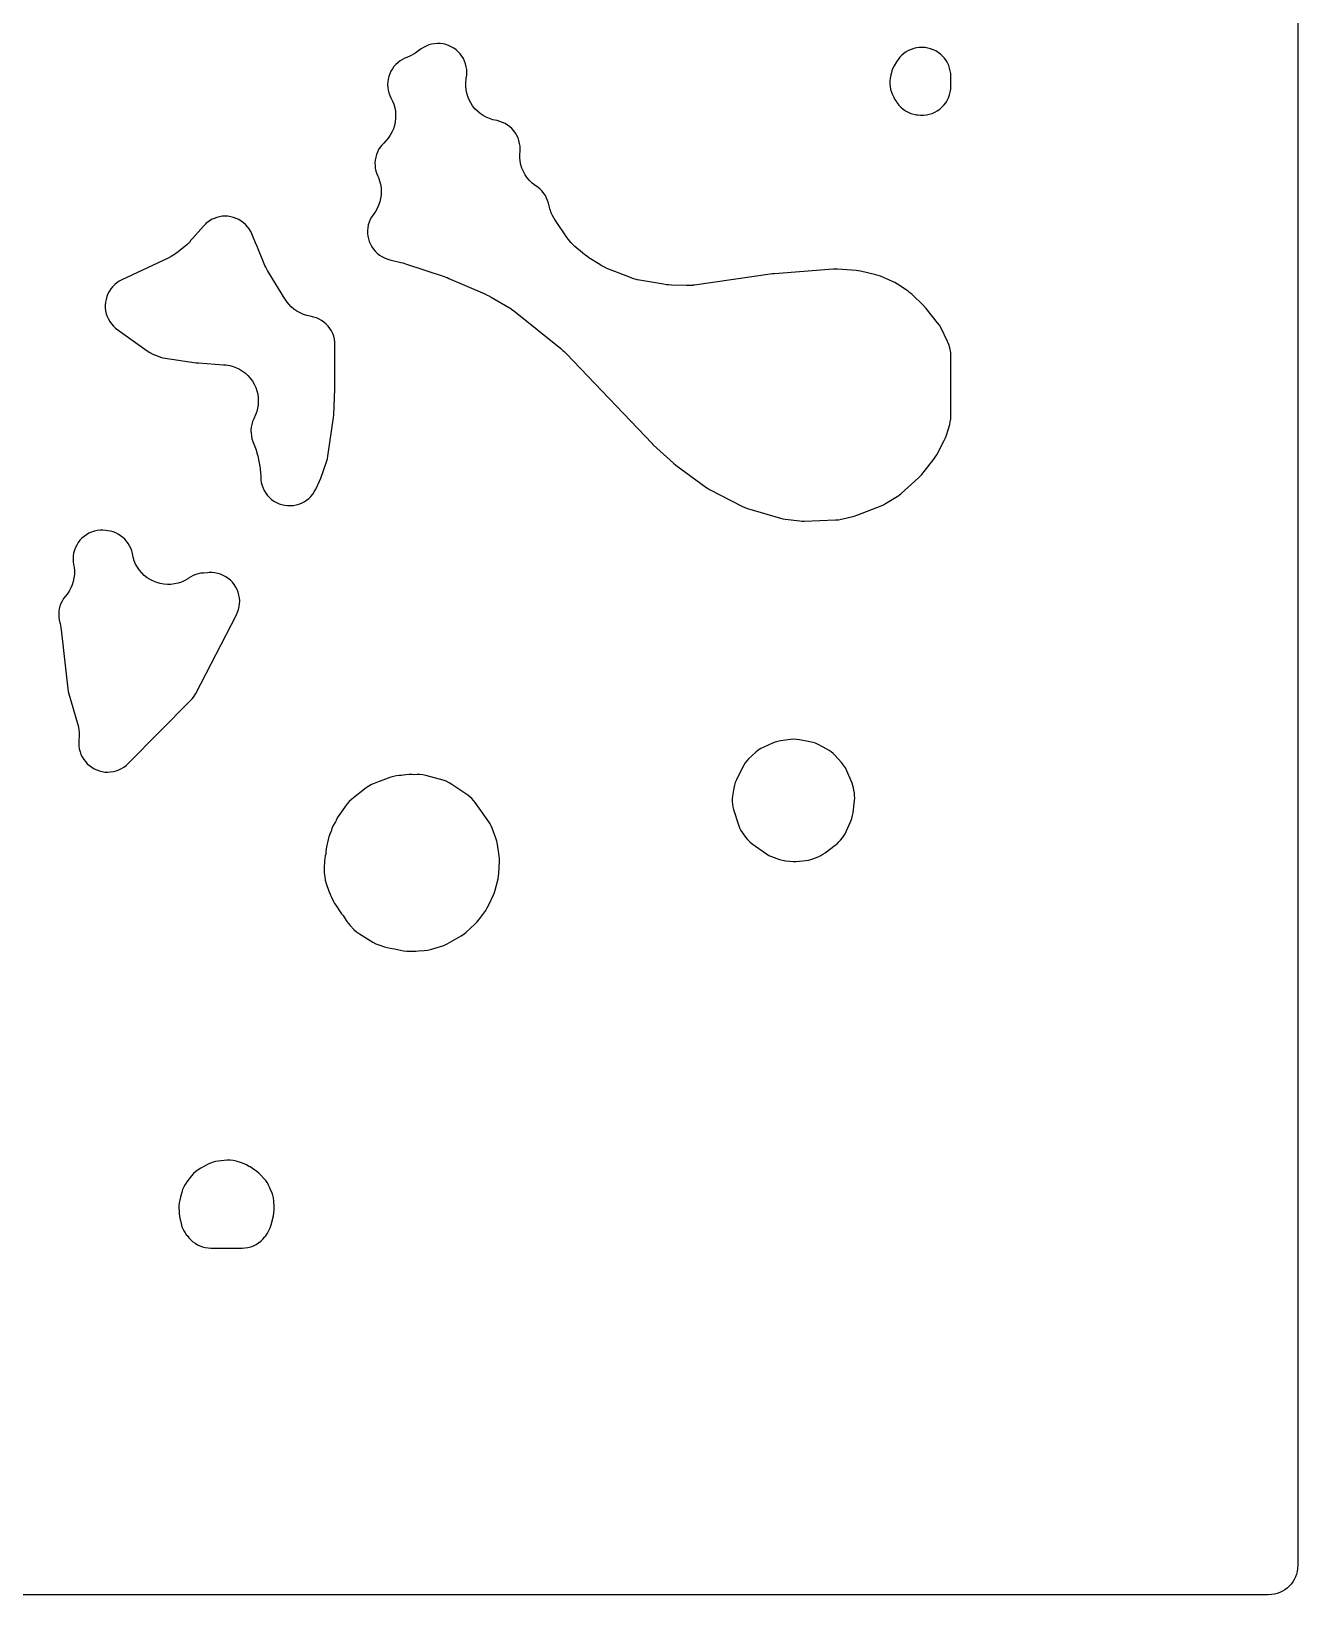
# Model space of a CAD drawing. Header units: millimetres. Extents: x 0 to 300, y 0 to 300.
# Drawn here: x 190.6 to 300.1, y -0.1 to 135.1 of the extents above; entities that cross this region are included whole.
import ezdxf

# ---------------------------------------------------------------- set-up
doc = ezdxf.new("R2010")
doc.units = ezdxf.units.MM
doc.layers.add('CUT', color=7, linetype='CONTINUOUS')

msp = doc.modelspace()

# ---------------------------------------------------------------- linework, layer by layer
at = {"layer": 'CUT'}
msp.add_lwpolyline([(300.1485, 297.5886), (300.1485, 2.4114), (300.1335, 2.1053), (300.0975, 1.8629), (300.038, 1.6252), (299.9554, 1.3944), (299.8507, 1.1729), (299.7247, 0.9627), (299.5787, 0.7659), (299.4142, 0.5844), (299.2326, 0.4198), (299.0358, 0.2738), (298.8256, 0.1479), (298.6041, 0.0431), (298.3734, -0.0395), (298.1357, -0.099), (297.8933, -0.135), (297.5872, -0.15), (2.4114, -0.15)], dxfattribs=at)
for points in [[(220.9367, 115.6375), (221.1541, 115.5241), (221.3816, 115.4326), (221.617, 115.3638), (222.5861, 115.1313), (222.7387, 115.0913), (222.8417, 115.062), (222.9924, 115.0156), (226.3201, 113.9146), (226.4796, 113.8579), (226.587, 113.8168), (226.7437, 113.7529), (229.8492, 112.4039), (230.0526, 112.3082), (230.1887, 112.2391), (230.3861, 112.1314), (231.9669, 111.2057), (232.0863, 111.1328), (232.1075, 111.1193), (232.3377, 110.9603), (232.3578, 110.9453), (232.4683, 110.8595), (236.4065, 107.6814), (236.5917, 107.5217), (236.7138, 107.4093), (236.8882, 107.2378), (244.3123, 99.4479), (244.3363, 99.4231), (244.3407, 99.4186), (244.4454, 99.3178), (246.1655, 97.7551), (246.3671, 97.5903), (248.9499, 95.694), (249.1117, 95.5847), (249.2815, 95.4883), (252.1226, 94.02), (252.3405, 93.9202), (252.5671, 93.8419), (255.4262, 93.0036), (255.6245, 92.9542), (255.8261, 92.9211), (257.0786, 92.7679), (257.2728, 92.7518), (257.4677, 92.7509), (260.1831, 92.844), (260.4365, 92.8657), (260.6864, 92.9129), (261.7847, 93.1792), (262.1164, 93.2845), (264.1156, 94.0765), (264.3163, 94.1664), (264.5083, 94.2736), (265.4924, 94.8812), (265.6738, 95.0046), (265.8438, 95.1434), (267.3452, 96.4836), (267.4975, 96.6317), (267.6367, 96.7922), (268.6738, 98.0957), (268.8068, 98.2794), (268.9227, 98.4744), (269.583, 99.7108), (269.6926, 99.9441), (269.7775, 100.1874), (270.0482, 101.1137), (270.1038, 101.3439), (270.1373, 101.5784), (270.1485, 101.8149), (270.1485, 107.0586), (270.1334, 107.3329), (270.0883, 107.604), (270.0556, 107.7503), (269.9754, 108.031), (269.863, 108.3004), (269.304, 109.4474), (269.1693, 109.6888), (269.0088, 109.9138), (268.015, 111.1559), (267.7851, 111.4063), (266.7674, 112.3734), (266.6138, 112.5079), (266.4498, 112.6294), (265.5266, 113.2563), (265.3174, 113.3839), (265.0968, 113.4903), (264.0654, 113.927), (263.8608, 114.0032), (263.6503, 114.0614), (262.3274, 114.3652), (262.1388, 114.401), (261.9479, 114.4222), (260.3467, 114.5379), (260.1625, 114.5444), (259.9784, 114.5373), (254.9028, 114.1544), (254.8707, 114.1517), (254.8651, 114.1512), (254.731, 114.1357), (247.9825, 113.1696), (247.8218, 113.1501), (247.7929, 113.1473), (247.4695, 113.1292), (247.4405, 113.1288), (247.2784, 113.1303), (245.9948, 113.1696), (245.7348, 113.1866), (245.5588, 113.2043), (245.3006, 113.2393), (243.2341, 113.5933), (243.0476, 113.6301), (243.0144, 113.6375), (242.6482, 113.7393), (242.616, 113.75), (242.4372, 113.8147), (240.4965, 114.573), (240.3254, 114.6448), (240.2952, 114.6583), (239.9647, 114.8268), (239.9359, 114.8433), (239.7773, 114.9396), (238.8419, 115.5398), (238.6279, 115.6878), (238.4862, 115.7933), (238.283, 115.9558), (237.6266, 116.5191), (237.5031, 116.6299), (237.4815, 116.6502), (237.2685, 116.8685), (237.0757, 117.1048), (237.058, 117.1286), (236.9618, 117.2637), (235.9472, 118.7594), (235.8585, 118.8965), (235.8432, 118.9213), (235.6969, 119.1833), (235.5848, 119.4331), (235.4862, 119.7165), (235.4778, 119.7444), (235.4343, 119.9018), (235.3449, 120.2551), (235.2764, 120.4805), (235.187, 120.6985), (235.0774, 120.9071), (234.9487, 121.1045), (234.802, 121.2889), (234.6386, 121.4586), (234.4599, 121.6122), (234.2676, 121.7483), (234.1861, 121.8004), (233.9394, 121.9953), (233.7134, 122.214), (233.5103, 122.4541), (233.3323, 122.7132), (233.181, 122.9889), (233.058, 123.2783), (232.9645, 123.5786), (232.9015, 123.8866), (232.8696, 124.1995), (232.869, 124.5139), (232.888, 124.7066), (232.9001, 124.9496), (232.8885, 125.1926), (232.8533, 125.4334), (232.7949, 125.6695), (232.7139, 125.8989), (232.6109, 126.1193), (232.487, 126.3287), (232.3433, 126.525), (232.1812, 126.7064), (232.0022, 126.8712), (231.8081, 127.0179), (231.6006, 127.145), (231.3818, 127.2513), (231.1537, 127.3358), (230.9184, 127.3978), (230.5326, 127.4795), (230.2399, 127.5721), (229.9577, 127.6928), (229.6885, 127.8405), (229.4351, 128.0137), (229.1997, 128.2108), (228.9846, 128.4299), (228.792, 128.6689), (228.6236, 128.9256), (228.481, 129.1975), (228.3656, 129.482), (228.2785, 129.7763), (228.2205, 130.0778), (228.1921, 130.3835), (228.1938, 130.6905), (228.2253, 130.9959), (228.241, 131.0731), (228.2784, 131.3192), (228.2911, 131.5679), (228.2791, 131.8165), (228.2423, 132.0627), (228.1813, 132.3041), (228.0965, 132.5382), (227.9889, 132.7627), (227.8596, 132.9753), (227.7097, 133.1741), (227.5407, 133.3569), (227.3545, 133.5221), (227.1527, 133.6679), (226.9374, 133.7929), (226.7108, 133.8959), (226.475, 133.9758), (226.2325, 134.0319), (225.9855, 134.0636), (225.7367, 134.0706), (225.4884, 134.0528), (225.2431, 134.0104), (225.0032, 133.9438), (224.7711, 133.8537), (224.5492, 133.7409), (224.3396, 133.6066), (223.9036, 133.2957), (223.7478, 133.1904), (223.7195, 133.1723), (223.4193, 133.0008), (223.1105, 132.8633), (222.9306, 132.7942), (222.7158, 132.6872), (222.5123, 132.56), (222.322, 132.4139), (222.1465, 132.2503), (221.9875, 132.0706), (221.8465, 131.8764), (221.7247, 131.6697), (221.6233, 131.4522), (221.5433, 131.226), (221.4853, 130.9932), (221.4499, 130.7558), (221.4374, 130.5162), (221.4479, 130.2765), (221.4814, 130.0389), (221.5374, 129.8056), (221.6156, 129.5788), (221.7152, 129.3604), (221.8513, 129.0964), (221.965, 128.81), (222.0502, 128.5138), (222.1059, 128.2108), (222.1317, 127.9037), (222.1274, 127.5956), (222.0929, 127.2894), (222.0286, 126.988), (221.9351, 126.6944), (221.8133, 126.4114), (221.6644, 126.1416), (221.4899, 125.8877), (221.2913, 125.652), (221.0967, 125.4624), (220.9332, 125.2871), (220.7873, 125.0969), (220.6603, 124.8937), (220.5533, 124.6792), (220.4673, 124.4554), (220.4032, 124.2245), (220.3615, 123.9884), (220.3426, 123.7495), (220.3466, 123.5098), (220.3736, 123.2716), (220.4233, 123.0371), (220.4952, 122.8085), (220.5887, 122.5878), (220.6399, 122.4813), (220.7456, 122.1926), (220.8225, 121.8949), (220.87, 121.5912), (220.8876, 121.2843), (220.8752, 120.9771), (220.8329, 120.6726), (220.761, 120.3737), (220.6603, 120.0833), (220.5317, 119.8041), (220.3764, 119.5387), (220.1758, 119.262), (220.0418, 119.0566), (219.9286, 118.8391), (219.8372, 118.6115), (219.7686, 118.3761), (219.7233, 118.1351), (219.7019, 117.8908), (219.7045, 117.6456), (219.7311, 117.4018), (219.7815, 117.1618), (219.8552, 116.9279), (219.9514, 116.7024), (220.0692, 116.4873), (220.2076, 116.2849), (220.3651, 116.0969), (220.5403, 115.9253), (220.7314, 115.7717)], [(269.3769, 128.5563), (269.5501, 128.7396), (269.7039, 128.9395), (269.8369, 129.1538), (269.9475, 129.3805), (270.0348, 129.6171), (270.0978, 129.8614), (270.1358, 130.1107), (270.1485, 130.3626), (270.1485, 130.466), (270.1485, 131.1326), (270.1485, 131.2301), (270.1366, 131.4737), (270.1011, 131.7149), (270.0422, 131.9515), (269.9605, 132.1813), (269.8569, 132.402), (269.7322, 132.6115), (269.5877, 132.808), (269.4248, 132.9894), (269.2449, 133.154), (269.0499, 133.3004), (268.8416, 133.4271), (268.6219, 133.5329), (268.3929, 133.6167), (268.1568, 133.6779), (267.916, 133.7158), (267.8873, 133.7189), (267.6484, 133.733), (267.4092, 133.7243), (267.1719, 133.6927), (266.9387, 133.6386), (266.7118, 133.5624), (266.4932, 133.4649), (266.2849, 133.3469), (266.0888, 133.2095), (265.9068, 133.0541), (265.7405, 132.8819), (265.5915, 132.6946), (265.461, 132.4939), (265.2599, 132.1495), (265.1444, 131.9267), (265.0518, 131.6935), (264.9831, 131.4522), (264.968, 131.3677), (264.9537, 131.3228), (264.9024, 131.0813), (264.8752, 130.836), (264.8723, 130.5891), (264.8937, 130.3432), (264.9393, 130.1006), (265.0086, 129.8637), (265.101, 129.6348), (265.1201, 129.5934), (265.1834, 129.4739), (265.1839, 129.4726), (265.2878, 129.2666), (265.4103, 129.071), (265.491, 128.9544), (265.6475, 128.7515), (265.8238, 128.5657), (266.0183, 128.3989), (266.2288, 128.2529), (266.4532, 128.1292), (266.689, 128.0292), (266.9338, 127.9537), (267.1851, 127.9038), (267.2872, 127.8889), (267.5383, 127.865), (267.7905, 127.8666), (268.0413, 127.8937), (268.2881, 127.9458), (268.5283, 128.0225), (268.7596, 128.1231), (268.9796, 128.2464), (269.1861, 128.3913)], [(210.0161, 101.9308), (209.8568, 101.5933), (209.7605, 101.3594), (209.6884, 101.1169), (209.6411, 100.8683), (209.6192, 100.6163), (209.6229, 100.3633), (209.6521, 100.112), (209.7066, 99.8649), (209.7857, 99.6246), (210.0063, 99.0541), (210.0611, 98.9029), (210.0703, 98.8756), (210.1601, 98.5669), (210.167, 98.5389), (210.2019, 98.3819), (210.3819, 97.4817), (210.4133, 97.3014), (210.4182, 97.2691), (210.4546, 96.9052), (210.4563, 96.8725), (210.4611, 96.6896), (210.4614, 96.5771), (210.4743, 96.3284), (210.512, 96.0821), (210.5739, 95.8408), (210.6596, 95.6069), (210.7681, 95.3826), (210.8984, 95.1703), (211.0492, 94.972), (211.219, 94.7897), (211.4061, 94.6252), (211.6086, 94.4801), (211.8246, 94.3559), (212.0518, 94.2538), (212.2881, 94.1749), (212.5311, 94.1198), (212.7783, 94.0892), (213.0274, 94.0834), (213.2758, 94.1024), (213.521, 94.146), (213.7608, 94.2138), (213.9925, 94.3051), (214.2141, 94.419), (214.4232, 94.5544), (214.6178, 94.71), (214.7959, 94.8842), (214.9558, 95.0752), (215.0959, 95.2812), (215.2149, 95.5001), (215.559, 96.2164), (215.665, 96.4726), (216.1609, 97.8888), (216.2304, 98.1236), (216.2766, 98.364), (216.7509, 101.7093), (216.7727, 101.9378), (216.8812, 104.1512), (216.8823, 104.1747), (216.8824, 104.1789), (216.8844, 104.2778), (216.8846, 107.9923), (216.872, 108.2435), (216.8342, 108.4921), (216.7715, 108.7357), (216.6848, 108.9718), (216.5747, 109.1979), (216.4425, 109.4119), (216.2895, 109.6115), (216.1172, 109.7947), (215.9273, 109.9596), (215.7218, 110.1047), (215.5028, 110.2284), (215.2725, 110.3294), (215.0332, 110.4068), (214.8609, 110.4439), (214.8611, 110.4445), (214.4604, 110.5308), (214.1592, 110.6282), (213.8694, 110.7554), (213.5938, 110.9111), (213.3353, 111.0937), (213.0964, 111.3013), (212.8796, 111.532), (212.6686, 111.8074), (212.6495, 111.8351), (212.5463, 111.9932), (211.1278, 114.2909), (211.052, 114.4194), (211.0389, 114.4426), (210.9029, 114.708), (210.8917, 114.7323), (210.8317, 114.8688), (210.094, 116.6436), (210.087, 116.6615), (210.0795, 116.6784), (209.6993, 117.593), (209.594, 117.8148), (209.4675, 118.0252), (209.321, 118.2222), (209.1558, 118.4039), (208.9736, 118.5684), (208.7762, 118.7144), (208.5654, 118.8402), (208.3432, 118.9448), (208.1119, 119.0271), (207.8736, 119.0863), (207.6307, 119.1218), (207.3855, 119.1333), (207.1403, 119.1208), (206.8975, 119.0842), (206.6595, 119.024), (206.4285, 118.9407), (206.2068, 118.8352), (205.9965, 118.7084), (205.7997, 118.5617), (205.6897, 118.4614), (205.6819, 118.4549), (205.6757, 118.4487), (205.6182, 118.3963), (205.5562, 118.3275), (205.5069, 118.2775), (204.5815, 117.2404), (204.4272, 117.0493), (204.3069, 116.8662), (204.2454, 116.8048), (204.2201, 116.782), (204.0752, 116.6578), (203.3087, 116.0344), (203.1267, 115.8954), (203.0936, 115.8717), (202.7059, 115.6283), (202.6701, 115.6088), (202.4658, 115.5053), (198.4541, 113.6242), (198.2331, 113.5068), (198.025, 113.3678), (197.8319, 113.2088), (197.6555, 113.0312), (197.4979, 112.8369), (197.3604, 112.6278), (197.2445, 112.406), (197.1514, 112.1738), (197.0819, 111.9334), (197.0369, 111.6872), (197.0166, 111.4378), (197.0215, 111.1876), (197.0512, 110.9392), (197.1057, 110.695), (197.1843, 110.4574), (197.2863, 110.2289), (197.4106, 110.0117), (197.556, 109.8081), (197.721, 109.62), (197.904, 109.4493), (198.1032, 109.2978), (198.2167, 109.2201), (200.6357, 107.48), (200.8768, 107.3267), (201.1338, 107.2019), (201.595, 107.0096), (201.7902, 106.9377), (201.9906, 106.8822), (202.195, 106.8435), (204.8889, 106.4495), (204.9258, 106.4444), (204.9326, 106.4435), (205.0883, 106.428), (207.2326, 106.2825), (207.4133, 106.2659), (207.4458, 106.2621), (207.7762, 106.2071), (208.0714, 106.128), (208.3575, 106.0206), (208.6319, 105.8859), (208.8918, 105.7252), (209.135, 105.5401), (209.359, 105.3322), (209.5618, 105.1035), (209.7414, 104.8563), (209.8962, 104.5928), (210.0247, 104.3155), (210.1256, 104.027), (210.1981, 103.7301), (210.2414, 103.4276), (210.2552, 103.1223), (210.2392, 102.8171), (210.1937, 102.5149), (210.1191, 102.2186)], [(193.8198, 78.0131), (193.8699, 77.8083), (194.6177, 75.2283), (194.6628, 75.0579), (194.6701, 75.0273), (194.7307, 74.709), (194.7585, 74.4148), (194.7585, 74.0909), (194.7571, 74.0594), (194.7447, 73.8836), (194.7332, 73.7613), (194.7222, 73.5162), (194.7353, 73.2712), (194.7723, 73.0286), (194.8329, 72.7909), (194.9166, 72.5602), (195.0225, 72.3389), (195.1495, 72.129), (195.2965, 71.9325), (195.4621, 71.7515), (195.6446, 71.5875), (195.8423, 71.4422), (196.0533, 71.317), (196.2756, 71.213), (196.507, 71.1314), (196.7452, 71.0728), (196.9881, 71.0379), (197.2332, 71.0269), (197.4782, 71.0401), (197.7207, 71.0771), (197.9585, 71.1378), (198.1891, 71.2215), (198.4105, 71.3274), (198.6204, 71.4545), (198.8168, 71.6015), (198.9978, 71.7671), (204.3973, 77.2153), (204.5663, 77.404), (204.7153, 77.6088), (204.8428, 77.8277), (208.3641, 84.644), (208.4677, 84.8719), (208.548, 85.109), (208.6042, 85.3529), (208.6358, 85.6013), (208.6423, 85.8515), (208.6237, 86.1011), (208.5803, 86.3477), (208.5125, 86.5886), (208.4209, 86.8216), (208.3064, 87.0443), (208.1703, 87.2543), (208.0138, 87.4497), (207.8386, 87.6285), (207.6464, 87.7889), (207.4391, 87.9292), (207.2188, 88.0481), (206.9877, 88.1444), (206.7482, 88.2171), (206.5026, 88.2654), (206.2533, 88.289), (206.003, 88.2875), (205.8585, 88.2721), (205.8583, 88.2746), (205.8562, 88.2744), (205.5159, 88.2533), (205.2859, 88.2284), (205.0592, 88.1823), (204.8377, 88.1155), (204.6233, 88.0284), (204.4179, 87.9219), (204.2232, 87.7969), (204.1626, 87.7539), (203.8919, 87.5996), (203.6072, 87.4728), (203.3114, 87.3749), (203.0073, 87.3067), (202.6979, 87.2689), (202.3864, 87.262), (202.0757, 87.2859), (201.7689, 87.3404), (201.4689, 87.4251), (201.1789, 87.539), (200.9015, 87.6811), (200.6396, 87.8499), (200.3956, 88.0438), (200.1721, 88.2609), (199.9711, 88.4991), (199.7947, 88.756), (199.6446, 89.0291), (199.5223, 89.3157), (199.4289, 89.613), (199.3601, 89.9433), (199.3009, 90.1727), (199.2203, 90.3954), (199.1189, 90.6096), (198.9977, 90.8131), (198.8578, 91.0043), (198.7004, 91.1814), (198.527, 91.3428), (198.3391, 91.487), (198.1383, 91.6128), (197.9266, 91.7191), (197.7057, 91.8048), (197.4777, 91.8692), (197.2447, 91.9118), (197.0596, 91.9366), (196.8115, 91.9573), (196.5625, 91.9533), (196.3151, 91.9245), (196.0719, 91.8712), (195.8351, 91.794), (195.6072, 91.6937), (195.3904, 91.5711), (195.1869, 91.4276), (194.9987, 91.2646), (194.8276, 91.0836), (194.6753, 90.8866), (194.5435, 90.6753), (194.4333, 90.452), (194.3459, 90.2188), (194.2821, 89.9781), (194.2425, 89.7322), (194.2276, 89.4837), (194.2376, 89.2348), (194.2722, 88.9882), (194.3172, 88.7536), (194.3453, 88.4481), (194.3435, 88.1413), (194.3118, 87.8361), (194.2505, 87.5355), (194.1603, 87.2422), (194.0418, 86.9592), (193.8964, 86.689), (193.7253, 86.4344), (193.558, 86.2312), (193.4138, 86.0378), (193.2889, 85.8314), (193.1844, 85.6139), (193.1014, 85.3874), (193.0407, 85.1539), (193.0027, 84.9156), (192.9879, 84.6748), (192.9963, 84.4337), (193.028, 84.1945), (193.0825, 83.9595), (193.097, 83.9086), (193.1048, 83.8784), (193.1764, 83.5367), (193.1813, 83.5058), (193.2051, 83.3329), (193.7871, 78.2215)], [(255.3248, 63.4756), (255.5955, 63.4041), (255.8725, 63.3635), (256.5212, 63.305), (256.7839, 63.2952), (257.0461, 63.3131), (257.6211, 63.3827), (257.8269, 63.4164), (258.0292, 63.4671), (258.2266, 63.5345), (258.6813, 63.7113), (258.8901, 63.8037), (259.0896, 63.9148), (259.2782, 64.0436), (260.1509, 64.7002), (260.3161, 64.836), (260.4692, 64.9854), (260.6089, 65.1473), (260.7727, 65.3544), (260.894, 65.5216), (261.001, 65.6981), (261.0932, 65.8829), (261.4966, 66.7835), (261.5889, 67.0213), (261.6565, 67.2673), (261.6986, 67.5189), (261.8187, 68.5586), (261.8343, 68.7795), (261.8303, 69.001), (261.8067, 69.2211), (261.7687, 69.4713), (261.7292, 69.6742), (261.6731, 69.8732), (261.6007, 70.0668), (261.1477, 71.1411), (261.0243, 71.3933), (260.8733, 71.6301), (260.6967, 71.8484), (260.121, 72.4839), (259.9674, 72.6392), (259.8008, 72.7805), (259.6226, 72.9067), (259.434, 73.0169), (258.6823, 73.413), (258.4524, 73.5197), (258.2129, 73.6025), (257.9663, 73.6606), (257.0481, 73.8285), (256.7894, 73.862), (256.5286, 73.8683), (256.2685, 73.8474), (255.4146, 73.7337), (255.1772, 73.6903), (254.9451, 73.6242), (254.7204, 73.5361), (253.966, 73.1973), (253.7227, 73.0716), (253.4946, 72.92), (253.2845, 72.7444), (252.6625, 72.164), (252.503, 72.0009), (252.3591, 71.8239), (252.2318, 71.6345), (252.1224, 71.4344), (251.5977, 70.3612), (251.4996, 70.1324), (251.4248, 69.895), (251.3739, 69.6513), (251.2631, 68.9465), (251.2377, 68.715), (251.2339, 68.4821), (251.2519, 68.25), (251.2913, 68.0205), (251.3519, 67.7956), (251.7815, 66.4546), (251.873, 66.2127), (251.9891, 65.9815), (252.1284, 65.7635), (252.3807, 65.4105), (252.5557, 65.1925), (252.754, 64.9955), (252.9731, 64.8217), (254.1926, 63.961), (254.4042, 63.8271), (254.6281, 63.7149), (254.8622, 63.6258)], [(218.1942, 57.756), (218.5207, 57.4208), (218.7456, 57.2163), (218.9937, 57.0407), (220.1638, 56.3148), (220.4137, 56.1788), (220.6775, 56.0721), (221.1543, 55.9102), (221.4005, 55.8404), (221.6526, 55.7961), (222.0375, 55.7487), (222.5543, 55.6196), (222.8181, 55.5686), (223.0857, 55.5462), (223.5966, 55.531), (223.89, 55.5395), (224.1178, 55.5731), (224.5992, 55.597), (224.8807, 55.627), (225.157, 55.6886), (226.0131, 55.9312), (226.302, 56.0326), (226.5764, 56.1685), (227.7994, 56.8708), (228.0229, 57.0155), (228.2297, 57.1832), (228.9826, 57.8629), (229.1658, 58.0464), (229.329, 58.2479), (229.9222, 59.0633), (230.0582, 59.2713), (230.173, 59.4918), (230.59, 60.4013), (230.6747, 60.6104), (230.7403, 60.8263), (230.9877, 61.7979), (231.0361, 62.0354), (231.0613, 62.2766), (231.1173, 63.2881), (231.1185, 63.5413), (231.0941, 63.7934), (230.9486, 64.774), (230.8936, 65.0423), (230.8096, 65.303), (230.4713, 66.1845), (230.3897, 66.3733), (230.2929, 66.5548), (230.1815, 66.7278), (229.0028, 68.4019), (228.8678, 68.5768), (228.7178, 68.7391), (228.554, 68.8875), (228.3778, 69.0209), (227.0042, 69.968), (226.7635, 70.1146), (226.5078, 70.2333), (226.2404, 70.3224), (224.7532, 70.7263), (224.4958, 70.7819), (224.2339, 70.8101), (223.9705, 70.8105), (223.7461, 70.7991), (223.5566, 70.8228), (223.2867, 70.8272), (223.0178, 70.8025), (222.5941, 70.7403), (222.4464, 70.7327), (222.197, 70.7074), (221.9514, 70.6573), (221.7121, 70.5828), (220.7922, 70.245), (220.7239, 70.2213), (220.6947, 70.2092), (220.2767, 70.0557), (220.0335, 69.9515), (219.8027, 69.8222), (219.5868, 69.6692), (218.3298, 68.6743), (218.123, 68.4912), (217.9377, 68.2864), (217.7761, 68.0625), (217.6502, 67.8658), (217.6334, 67.8476), (217.4996, 67.6737), (217.2144, 67.2673), (217.0849, 67.0623), (216.9759, 66.8457), (216.9289, 66.7398), (216.8698, 66.6476), (216.7321, 66.4034), (216.6225, 66.1453), (216.5426, 65.8766), (216.539, 65.8616), (216.4517, 65.6649), (216.3644, 65.4396), (216.2993, 65.2068), (216.1524, 64.563), (216.1143, 64.3561), (216.0937, 64.1468), (216.0818, 63.936), (216.0462, 63.786), (216.0041, 63.5646), (215.9821, 63.3402), (215.9485, 62.7031), (215.9458, 62.5083), (215.9583, 62.3139), (215.994, 61.9689), (216.0406, 61.6827), (216.12, 61.4038), (216.3606, 60.7133), (216.4653, 60.4588), (216.507, 60.3826), (216.5494, 60.2799), (216.761, 59.837), (216.8468, 59.6733), (216.9444, 59.5165), (217.3329, 58.9409), (217.462, 58.7664), (217.5835, 58.629), (217.8612, 58.1816), (218.0162, 57.9598)], [(209.1016, 29.8626), (209.3501, 29.9004), (209.5936, 29.963), (209.8295, 30.0497), (210.0556, 30.1596), (210.2695, 30.2917), (210.469, 30.4446), (210.6522, 30.6167), (210.8171, 30.8064), (210.8961, 30.9071), (211.0481, 31.1234), (211.1765, 31.3546), (211.2797, 31.598), (211.3566, 31.8509), (211.5531, 32.6462), (211.602, 32.9001), (211.6245, 33.1576), (211.6203, 33.4162), (211.5861, 33.9175), (211.5544, 34.1786), (211.4955, 34.4348), (211.41, 34.6834), (211.3205, 34.8752), (211.2621, 35.046), (211.1457, 35.2938), (211.128, 35.3266), (211.0195, 35.5091), (210.896, 35.6816), (210.7582, 35.8431), (210.4379, 36.1878), (210.2913, 36.333), (210.1333, 36.4657), (209.9649, 36.5848), (209.5353, 36.8628), (209.4556, 36.9086), (209.4442, 36.9167), (209.2393, 37.0353), (209.0241, 37.134), (208.8006, 37.2119), (208.3245, 37.3529), (208.0742, 37.4132), (207.819, 37.4474), (207.5617, 37.4552), (207.3049, 37.4365), (206.7832, 37.3714), (206.5567, 37.3325), (206.3347, 37.2729), (206.1191, 37.1932), (205.9118, 37.094), (205.2749, 36.7526), (205.0524, 36.618), (204.8451, 36.461), (204.6552, 36.2833), (204.4848, 36.0869), (204.0773, 35.5645), (203.9317, 35.3569), (203.8079, 35.1357), (203.7071, 34.9031), (203.6304, 34.6614), (203.5287, 34.274), (203.5245, 34.2598), (203.5235, 34.2544), (203.4573, 34.002), (203.4062, 33.7582), (203.3795, 33.5105), (203.3777, 33.2615), (203.395, 33.0742), (203.3954, 33.0389), (203.4218, 32.798), (203.5077, 32.2573), (203.5112, 32.2399), (203.5123, 32.2327), (203.567, 31.9595), (203.6518, 31.6941), (203.7656, 31.4398), (203.814, 31.3462), (203.9256, 31.1518), (204.0542, 30.9683), (204.093, 30.9223), (204.0938, 30.921), (204.2406, 30.7305), (204.405, 30.555), (204.5855, 30.3961), (204.7805, 30.2553), (204.9881, 30.1339), (205.2064, 30.0329), (205.4334, 29.9535), (205.6669, 29.8962), (205.9049, 29.8616), (206.1451, 29.85), (206.1674, 29.85), (208.7567, 29.85), (208.8505, 29.85)]]:
    msp.add_lwpolyline(points, close=True, dxfattribs=at)

doc.saveas('drawing.dxf')
